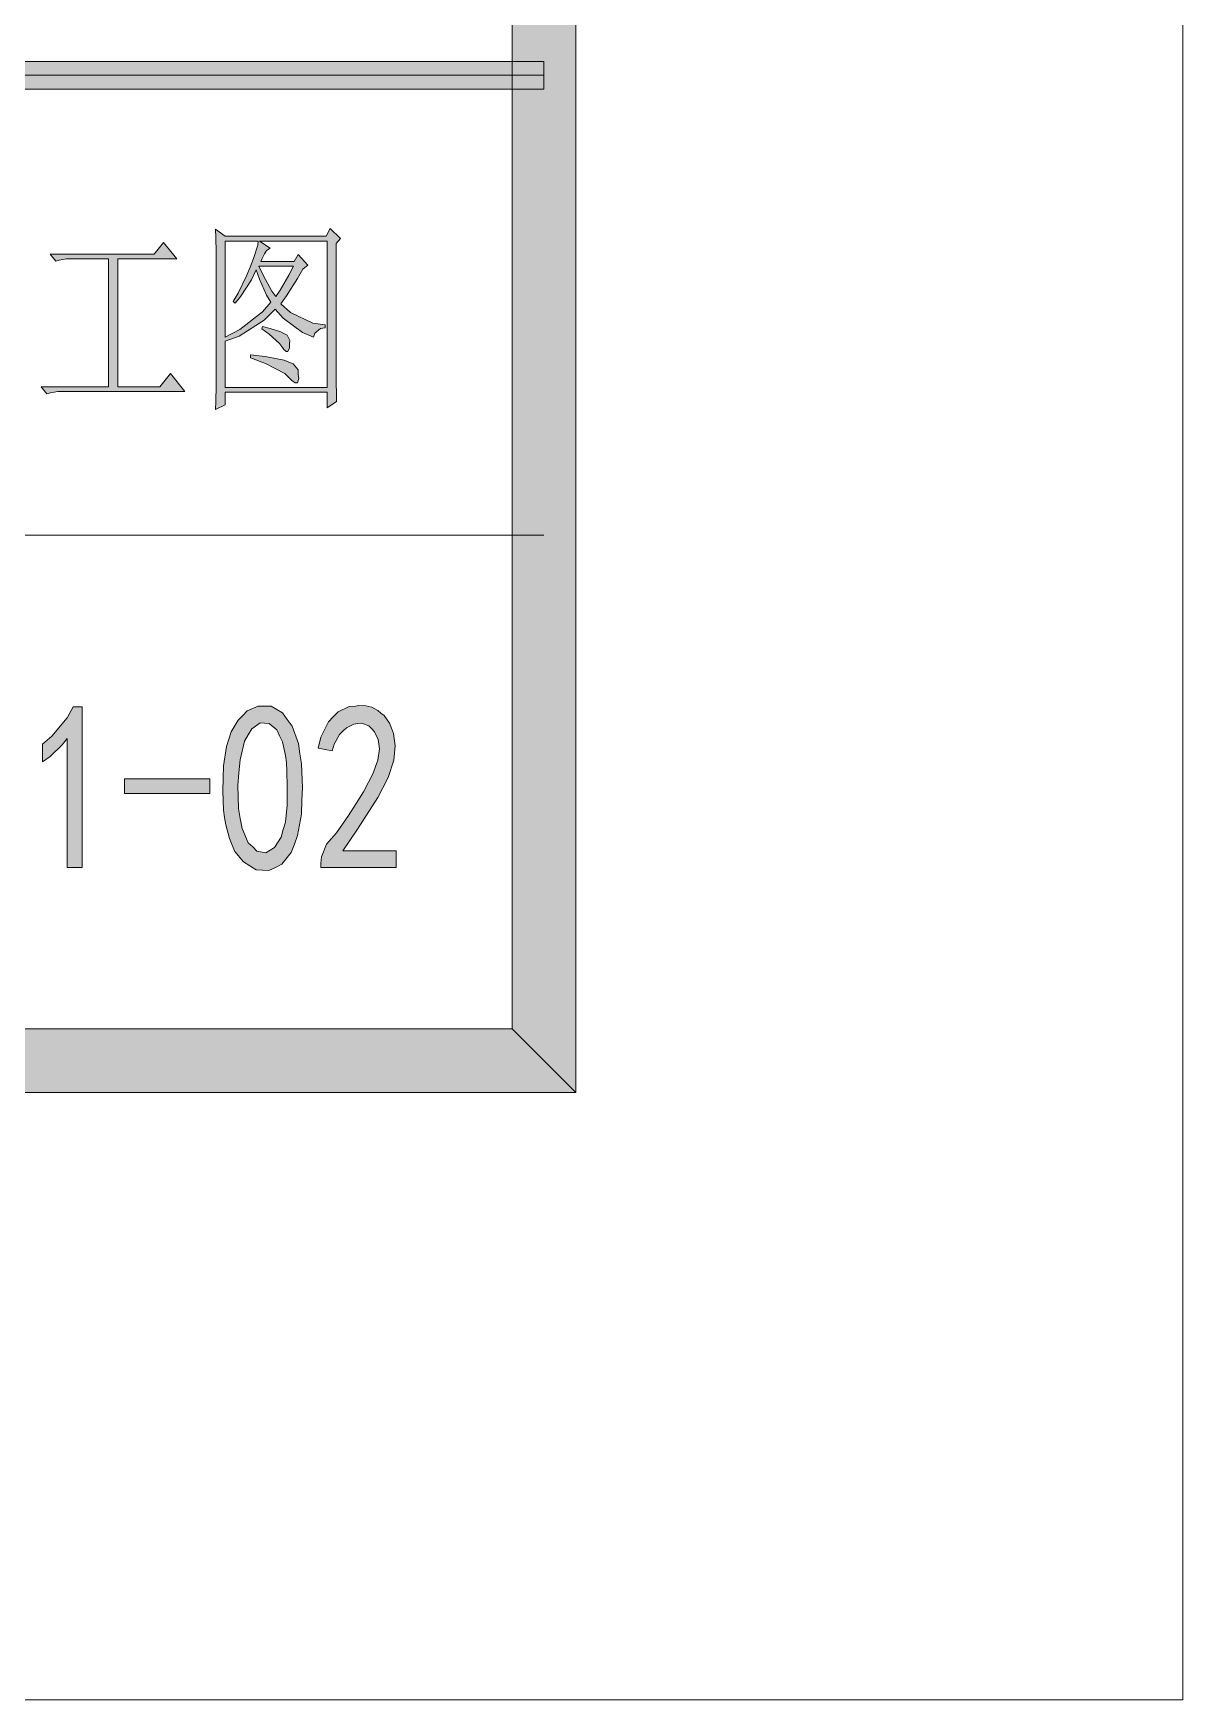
# Model space of a CAD drawing. Header units: millimetres. Extents: x 0 to 829, y 0 to 570.
# Drawn here: x 789.86 to 807.13, y 0 to 25.03 of the extents above; entities that cross this region are included whole.
import ezdxf

# ---------------------------------------------------------------- set-up
doc = ezdxf.new("R2010")
doc.units = ezdxf.units.MM

msp = doc.modelspace()

# ---------------------------------------------------------------- hatches: boundary and pattern name
h = msp.add_hatch(color=0)
h.dxf.hatch_style = 2
h.paths.add_polyline_path([(798.015083, 9.119306), (797.055528, 10.078861), (797.055528, 560.002972), (798.015083, 560.962528)])
h = msp.add_hatch(color=0)
h.dxf.hatch_style = 2
h.paths.add_polyline_path([(749.508139, 24.1935), (749.508139, 24.60625), (797.535306, 24.60625), (797.535306, 24.1935)])
h = msp.add_hatch(color=0)
h.paths.add_polyline_path([(794.413222, 21.87575), (794.413222, 19.921361), (794.413222, 19.804944), (794.41675, 19.58975), (794.420278, 19.498028), (794.279167, 19.402778), (794.279167, 19.639139), (792.744583, 19.639139), (792.744583, 19.448639), (792.603472, 19.378083), (792.607, 19.498028), (792.610528, 19.737917), (792.610528, 19.861389), (792.610528, 21.639389), (792.610528, 21.741694), (792.607, 21.963944), (792.603472, 22.087417), (792.744583, 21.981583), (794.261528, 21.981583), (794.325028, 22.098), (794.476722, 21.946306)])
h.paths.add_polyline_path([(792.744583, 19.709694), (794.279167, 19.709694), (794.279167, 21.911028), (793.263167, 21.911028), (793.421917, 21.805194), (793.365472, 21.769917), (793.33725, 21.717), (793.294917, 21.635861), (793.280806, 21.604111), (793.78175, 21.604111), (793.84525, 21.709944), (793.986361, 21.547667), (793.912278, 21.487694), (793.831139, 21.346583), (793.668861, 21.085528), (793.580667, 20.969111), (793.728833, 20.835056), (794.063972, 20.676306), (794.250944, 20.651611), (794.250944, 20.60575), (794.180389, 20.598694), (794.092194, 20.528139), (794.071028, 20.464639), (793.90875, 20.538722), (793.619472, 20.750389), (793.496, 20.887972), (793.333722, 20.722167), (792.95625, 20.482278), (792.744583, 20.404667)])
h.paths.add_polyline_path([(792.744583, 21.911028), (792.744583, 20.464639), (792.966833, 20.581056), (793.309028, 20.845639), (793.4325, 20.993806), (793.369, 21.099639), (793.263167, 21.339528), (793.213778, 21.477111), (793.139694, 21.328944), (792.980944, 21.082), (792.896278, 20.979694), (792.868056, 21.004389), (792.942139, 21.127861), (793.069139, 21.385389), (793.122056, 21.515917), (793.171444, 21.649972), (793.234944, 21.847528), (793.242, 21.911028)])
h.paths.add_polyline_path([(793.252583, 21.533556), (793.319611, 21.385389), (793.446611, 21.156083), (793.506583, 21.074944), (793.573611, 21.170194), (793.704139, 21.3995), (793.771167, 21.533556)])
h = msp.add_hatch(color=0)
h.dxf.hatch_style = 2
h.paths.add_polyline_path([(790.116389, 21.713472), (791.679194, 21.713472), (791.820306, 21.889861), (792.017861, 21.642917), (791.132389, 21.642917), (791.132389, 19.720278), (791.763861, 19.720278), (791.922611, 19.921361), (792.141333, 19.649722), (790.292778, 19.649722), (790.232806, 19.649722), (790.119917, 19.632083), (790.067, 19.614444), (789.982333, 19.720278), (790.991278, 19.720278), (790.991278, 21.642917), (790.426833, 21.642917), (790.363333, 21.642917), (790.250444, 21.625278), (790.201056, 21.607639)])
h = msp.add_hatch(color=0)
h.dxf.hatch_style = 2
h.paths.add_polyline_path([(793.309028, 20.626917), (793.421917, 20.598694), (793.580667, 20.545778), (793.630056, 20.521083), (793.675917, 20.496389), (793.71825, 20.418778), (793.714722, 20.362333), (793.711194, 20.305889), (793.690028, 20.252972), (793.675917, 20.252972), (793.661806, 20.252972), (793.630056, 20.281194), (793.608889, 20.309417), (793.563028, 20.369389), (793.407806, 20.5105), (793.298444, 20.591639)])
h = msp.add_hatch(color=0)
h.dxf.hatch_style = 2
h.paths.add_polyline_path([(793.129111, 20.203583), (793.347833, 20.175361), (793.633583, 20.118917), (793.700611, 20.090694), (793.767639, 20.066), (793.841722, 19.974278), (793.84525, 19.910778), (793.852306, 19.84375), (793.831139, 19.78025), (793.809972, 19.78025), (793.795861, 19.78025), (793.746472, 19.815528), (793.714722, 19.850806), (793.644167, 19.921361), (793.351361, 20.073056), (793.129111, 20.157722)])
h = msp.add_hatch(color=0)
h.dxf.hatch_style = 2
h.paths.add_polyline_path([(790.373917, 14.435667), (790.299833, 14.343944), (790.116389, 14.167556), (790.0035, 14.086417), (790.0035, 14.351), (790.144611, 14.470944), (790.373917, 14.749639), (790.462111, 14.911917), (790.596167, 14.911917), (790.596167, 12.502444), (790.373917, 12.502444)])
h = msp.add_hatch(color=0)
h.paths.add_polyline_path([(792.716361, 13.839472), (792.723417, 14.026444), (792.76575, 14.31925), (792.801028, 14.428611), (792.836306, 14.537972), (792.942139, 14.714361), (793.009167, 14.784917), (793.076194, 14.855472), (793.242, 14.926028), (793.33725, 14.926028), (793.436028, 14.926028), (793.608889, 14.823722), (793.679444, 14.721417), (793.753528, 14.622639), (793.848778, 14.365111), (793.869944, 14.209889), (793.894639, 14.058194), (793.90875, 13.701889), (793.898167, 13.504333), (793.891111, 13.30325), (793.834667, 12.978694), (793.788806, 12.851694), (793.739417, 12.724694), (793.598306, 12.551833), (793.503056, 12.502444), (793.404278, 12.453056), (793.213778, 12.463639), (793.118528, 12.523611), (793.023278, 12.583583), (792.889222, 12.738806), (792.850417, 12.837583), (792.811611, 12.936361), (792.755167, 13.140972), (792.737528, 13.250333), (792.723417, 13.359694), (792.709306, 13.6525)])
h.paths.add_polyline_path([(792.952722, 13.924139), (792.935083, 13.730111), (792.945667, 13.387917), (792.973889, 13.236222), (793.002111, 13.088056), (793.093833, 12.872861), (793.160861, 12.809361), (793.224361, 12.745861), (793.354889, 12.721167), (793.421917, 12.759972), (793.488944, 12.798778), (793.587722, 12.954), (793.619472, 13.070417), (793.651222, 13.183306), (793.679444, 13.437306), (793.679444, 13.574889), (793.679444, 13.708944), (793.672389, 13.959417), (793.665333, 14.072306), (793.65475, 14.181667), (793.605361, 14.386278), (793.563028, 14.478), (793.520694, 14.569722), (793.407806, 14.664972), (793.33725, 14.6685), (793.270222, 14.672028), (793.14675, 14.583833), (793.090306, 14.492111), (793.037389, 14.400389), (792.970361, 14.118167)])
h = msp.add_hatch(color=0)
h.dxf.hatch_style = 2
h.paths.add_polyline_path([(794.183917, 12.558889), (794.190972, 12.661194), (794.268583, 12.851694), (794.342667, 12.936361), (794.41675, 13.021028), (794.600194, 13.282083), (794.713083, 13.462), (794.825972, 13.638389), (794.970611, 13.917083), (795.002361, 14.015861), (795.037639, 14.114639), (795.062333, 14.280444), (795.055278, 14.351), (795.044694, 14.421556), (794.991778, 14.537972), (794.949444, 14.583833), (794.903583, 14.629694), (794.79775, 14.6685), (794.741306, 14.661444), (794.681333, 14.654389), (794.568444, 14.597944), (794.515528, 14.548556), (794.462611, 14.499167), (794.381472, 14.351), (794.35325, 14.252222), (794.141583, 14.294556), (794.183917, 14.456833), (794.300333, 14.689667), (794.370889, 14.76375), (794.441444, 14.837833), (794.60725, 14.918972), (794.7025, 14.926028), (794.755417, 14.933083), (794.857722, 14.929556), (794.903583, 14.918972), (794.949444, 14.908389), (795.041167, 14.859), (795.087028, 14.820194), (795.136417, 14.781389), (795.214028, 14.6685), (795.245778, 14.590889), (795.277528, 14.513278), (795.298694, 14.326306), (795.288111, 14.216944), (795.281056, 14.111111), (795.192861, 13.850056), (795.11525, 13.698361), (795.037639, 13.550194), (794.73425, 13.077472), (794.512, 12.752917), (795.316333, 12.752917), (795.316333, 12.502444), (794.183917, 12.502444)])
h = msp.add_hatch(color=0)
h.dxf.hatch_style = 2
h.paths.add_polyline_path([(792.515278, 13.610167), (791.234694, 13.610167), (791.234694, 13.832417), (792.515278, 13.832417)])
h = msp.add_hatch(color=0)
h.dxf.hatch_style = 2
h.paths.add_polyline_path([(23.512639, 9.119306), (24.472194, 10.078861), (797.055528, 10.078861), (798.015083, 9.119306)])

# ---------------------------------------------------------------- linework, layer by layer
at = {"color": 0, "lineweight": 0}
for points in [[(0, 0), (0, 570.081833), (807.130861, 570.081833), (807.130861, 0)], [(798.015083, 9.119306), (797.055528, 10.078861), (797.055528, 560.002972), (798.015083, 560.962528)], [(749.508139, 24.1935), (749.508139, 24.60625), (797.535306, 24.60625), (797.535306, 24.1935)], [(794.413222, 21.87575), (794.413222, 19.921361), (794.413222, 19.804944), (794.41675, 19.58975), (794.420278, 19.498028), (794.279167, 19.402778), (794.279167, 19.639139), (792.744583, 19.639139), (792.744583, 19.448639), (792.603472, 19.378083), (792.607, 19.498028), (792.610528, 19.737917), (792.610528, 19.861389), (792.610528, 21.639389), (792.610528, 21.741694), (792.607, 21.963944), (792.603472, 22.087417), (792.744583, 21.981583), (794.261528, 21.981583), (794.325028, 22.098), (794.476722, 21.946306)], [(790.116389, 21.713472), (791.679194, 21.713472), (791.820306, 21.889861), (792.017861, 21.642917), (791.132389, 21.642917), (791.132389, 19.720278), (791.763861, 19.720278), (791.922611, 19.921361), (792.141333, 19.649722), (790.292778, 19.649722), (790.232806, 19.649722), (790.119917, 19.632083), (790.067, 19.614444), (789.982333, 19.720278), (790.991278, 19.720278), (790.991278, 21.642917), (790.426833, 21.642917), (790.363333, 21.642917), (790.250444, 21.625278), (790.201056, 21.607639)], [(792.744583, 19.709694), (794.279167, 19.709694), (794.279167, 21.911028), (793.263167, 21.911028), (793.421917, 21.805194), (793.365472, 21.769917), (793.33725, 21.717), (793.294917, 21.635861), (793.280806, 21.604111), (793.78175, 21.604111), (793.84525, 21.709944), (793.986361, 21.547667), (793.912278, 21.487694), (793.831139, 21.346583), (793.668861, 21.085528), (793.580667, 20.969111), (793.728833, 20.835056), (794.063972, 20.676306), (794.250944, 20.651611), (794.250944, 20.60575), (794.180389, 20.598694), (794.092194, 20.528139), (794.071028, 20.464639), (793.90875, 20.538722), (793.619472, 20.750389), (793.496, 20.887972), (793.333722, 20.722167), (792.95625, 20.482278), (792.744583, 20.404667)], [(792.744583, 21.911028), (792.744583, 20.464639), (792.966833, 20.581056), (793.309028, 20.845639), (793.4325, 20.993806), (793.369, 21.099639), (793.263167, 21.339528), (793.213778, 21.477111), (793.139694, 21.328944), (792.980944, 21.082), (792.896278, 20.979694), (792.868056, 21.004389), (792.942139, 21.127861), (793.069139, 21.385389), (793.122056, 21.515917), (793.171444, 21.649972), (793.234944, 21.847528), (793.242, 21.911028)], [(793.252583, 21.533556), (793.319611, 21.385389), (793.446611, 21.156083), (793.506583, 21.074944), (793.573611, 21.170194), (793.704139, 21.3995), (793.771167, 21.533556)], [(793.309028, 20.626917), (793.421917, 20.598694), (793.580667, 20.545778), (793.630056, 20.521083), (793.675917, 20.496389), (793.71825, 20.418778), (793.714722, 20.362333), (793.711194, 20.305889), (793.690028, 20.252972), (793.675917, 20.252972), (793.661806, 20.252972), (793.630056, 20.281194), (793.608889, 20.309417), (793.563028, 20.369389), (793.407806, 20.5105), (793.298444, 20.591639)], [(793.129111, 20.203583), (793.347833, 20.175361), (793.633583, 20.118917), (793.700611, 20.090694), (793.767639, 20.066), (793.841722, 19.974278), (793.84525, 19.910778), (793.852306, 19.84375), (793.831139, 19.78025), (793.809972, 19.78025), (793.795861, 19.78025), (793.746472, 19.815528), (793.714722, 19.850806), (793.644167, 19.921361), (793.351361, 20.073056), (793.129111, 20.157722)], [(790.373917, 14.435667), (790.299833, 14.343944), (790.116389, 14.167556), (790.0035, 14.086417), (790.0035, 14.351), (790.144611, 14.470944), (790.373917, 14.749639), (790.462111, 14.911917), (790.596167, 14.911917), (790.596167, 12.502444), (790.373917, 12.502444)], [(792.716361, 13.839472), (792.723417, 14.026444), (792.76575, 14.31925), (792.801028, 14.428611), (792.836306, 14.537972), (792.942139, 14.714361), (793.009167, 14.784917), (793.076194, 14.855472), (793.242, 14.926028), (793.33725, 14.926028), (793.436028, 14.926028), (793.608889, 14.823722), (793.679444, 14.721417), (793.753528, 14.622639), (793.848778, 14.365111), (793.869944, 14.209889), (793.894639, 14.058194), (793.90875, 13.701889), (793.898167, 13.504333), (793.891111, 13.30325), (793.834667, 12.978694), (793.788806, 12.851694), (793.739417, 12.724694), (793.598306, 12.551833), (793.503056, 12.502444), (793.404278, 12.453056), (793.213778, 12.463639), (793.118528, 12.523611), (793.023278, 12.583583), (792.889222, 12.738806), (792.850417, 12.837583), (792.811611, 12.936361), (792.755167, 13.140972), (792.737528, 13.250333), (792.723417, 13.359694), (792.709306, 13.6525)], [(794.183917, 12.558889), (794.190972, 12.661194), (794.268583, 12.851694), (794.342667, 12.936361), (794.41675, 13.021028), (794.600194, 13.282083), (794.713083, 13.462), (794.825972, 13.638389), (794.970611, 13.917083), (795.002361, 14.015861), (795.037639, 14.114639), (795.062333, 14.280444), (795.055278, 14.351), (795.044694, 14.421556), (794.991778, 14.537972), (794.949444, 14.583833), (794.903583, 14.629694), (794.79775, 14.6685), (794.741306, 14.661444), (794.681333, 14.654389), (794.568444, 14.597944), (794.515528, 14.548556), (794.462611, 14.499167), (794.381472, 14.351), (794.35325, 14.252222), (794.141583, 14.294556), (794.183917, 14.456833), (794.300333, 14.689667), (794.370889, 14.76375), (794.441444, 14.837833), (794.60725, 14.918972), (794.7025, 14.926028), (794.755417, 14.933083), (794.857722, 14.929556), (794.903583, 14.918972), (794.949444, 14.908389), (795.041167, 14.859), (795.087028, 14.820194), (795.136417, 14.781389), (795.214028, 14.6685), (795.245778, 14.590889), (795.277528, 14.513278), (795.298694, 14.326306), (795.288111, 14.216944), (795.281056, 14.111111), (795.192861, 13.850056), (795.11525, 13.698361), (795.037639, 13.550194), (794.73425, 13.077472), (794.512, 12.752917), (795.316333, 12.752917), (795.316333, 12.502444), (794.183917, 12.502444)], [(792.952722, 13.924139), (792.935083, 13.730111), (792.945667, 13.387917), (792.973889, 13.236222), (793.002111, 13.088056), (793.093833, 12.872861), (793.160861, 12.809361), (793.224361, 12.745861), (793.354889, 12.721167), (793.421917, 12.759972), (793.488944, 12.798778), (793.587722, 12.954), (793.619472, 13.070417), (793.651222, 13.183306), (793.679444, 13.437306), (793.679444, 13.574889), (793.679444, 13.708944), (793.672389, 13.959417), (793.665333, 14.072306), (793.65475, 14.181667), (793.605361, 14.386278), (793.563028, 14.478), (793.520694, 14.569722), (793.407806, 14.664972), (793.33725, 14.6685), (793.270222, 14.672028), (793.14675, 14.583833), (793.090306, 14.492111), (793.037389, 14.400389), (792.970361, 14.118167)], [(792.515278, 13.610167), (791.234694, 13.610167), (791.234694, 13.832417), (792.515278, 13.832417)], [(23.512639, 9.119306), (24.472194, 10.078861), (797.055528, 10.078861), (798.015083, 9.119306)]]:
    msp.add_lwpolyline(points, close=True, dxfattribs=at)
for points in [[(797.535306, 24.401639), (749.508139, 24.401639)], [(749.508139, 17.49425), (797.535306, 17.49425)]]:
    msp.add_lwpolyline(points, dxfattribs=at)

doc.saveas('drawing.dxf')
